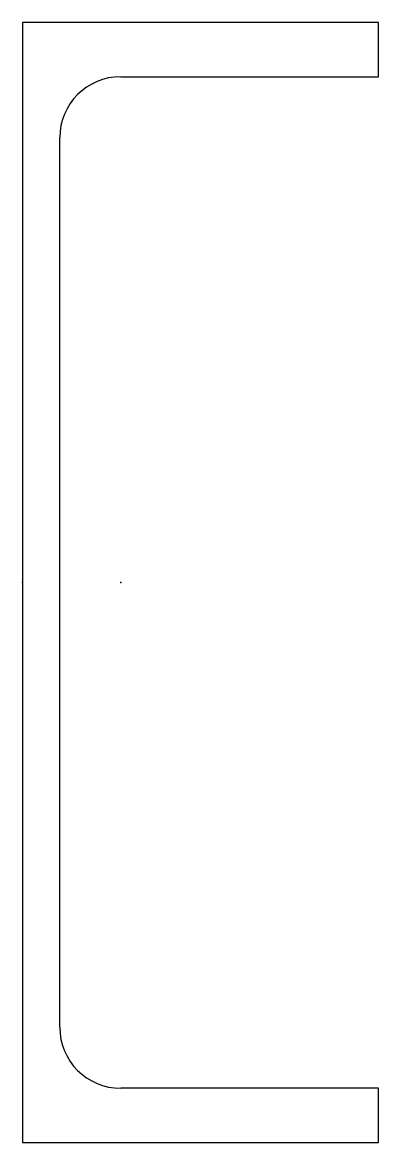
# Model space of a CAD drawing. Header units: millimetres. Extents: x 0 to 105, y 0 to 330.
import ezdxf

# ---------------------------------------------------------------- set-up
doc = ezdxf.new("R2010")
doc.units = ezdxf.units.MM
doc.layers.add('Profile', color=7, linetype='Continuous')

msp = doc.modelspace()

# ---------------------------------------------------------------- linework, layer by layer
at = {"layer": 'Profile'}
for p, q in [((0, 330), (0, 0)), ((105, 330), (0, 330)), ((105, 314), (105, 330)), ((29, 314), (105, 314)), ((11, 34), (11, 296)), ((105, 16), (29, 16)), ((105, 0), (105, 16)), ((0, 0), (105, 0))]:
    msp.add_line(p, q, dxfattribs=at)
for centre, start, end in [((29, 296), 90, 180), ((29, 34), 180, 270)]:
    msp.add_arc(centre, 18, start, end, dxfattribs=at)
for p in [(0, 165), (29, 165)]:
    msp.add_point(p, dxfattribs=at)

doc.saveas('drawing.dxf')
